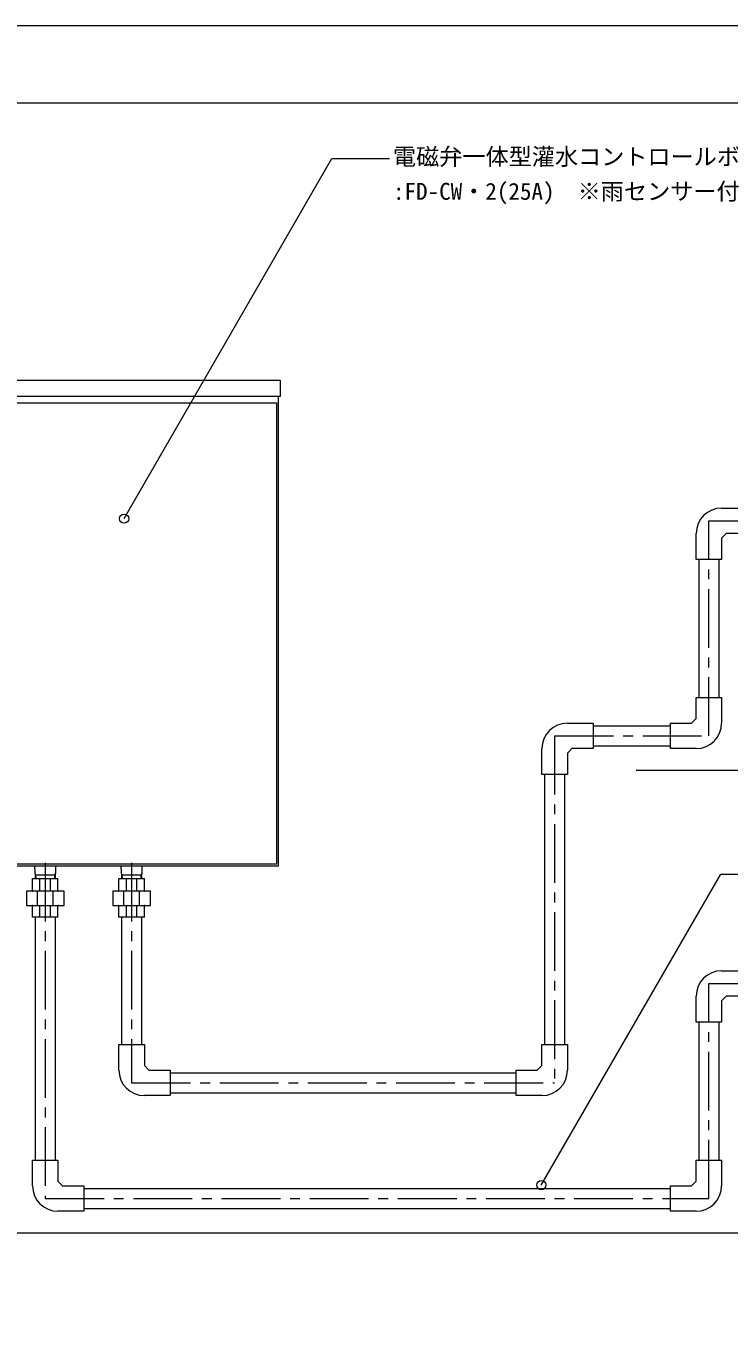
# Model space of a CAD drawing. Units: millimetres, scale not verified. Extents: x -79494 to 6471, y -2774 to 2774.
# Drawn here: x -102 to 810, y 1096 to 2774 of the extents above; entities that cross this region are included whole.
import ezdxf
from ezdxf.enums import TextEntityAlignment as Align

# ---------------------------------------------------------------- set-up
doc = ezdxf.new("R2010")
doc.units = ezdxf.units.MM
doc.header["$LTSCALE"] = 4
doc.linetypes.add('USER2', pattern=[28.575, 19.05, -3.175, 3.175, -3.175])
for name, color, linetype, lineweight in [('0-1_WAKU', 7, 'Continuous', 18), ('0-3_moji', 7, 'Continuous', 18), ('0-6_buhin', 2, 'Continuous', 18), ('0-7_KANAMONO', 4, 'Continuous', 18), ('0-9_kansui2', 1, 'Continuous', 18), ('0-A_KUTAI', 3, 'Continuous', 18), ('0-D_sinsen', 3, 'USER2', 18)]:
    doc.layers.add(name, color=color, linetype=linetype, lineweight=lineweight)
doc.styles.add('ＭＳ ゴシック', font='')
doc.styles.get('ＭＳ ゴシック').set_extended_font_data('MS Gothic')

msp = doc.modelspace()

# ---------------------------------------------------------------- linework, layer by layer
at = {"layer": '0-1_WAKU'}
msp.add_line((-1423.549, 2674), (6470.951, 2674), dxfattribs=at)
msp.add_lwpolyline([(-1423.549, -2774), (6470.951, -2774), (6470.951, 2774), (-1423.549, 2774)], close=True, dxfattribs=at)
at = {"layer": '0-3_moji'}
for points in [[(25.715, 2134.989), (295.256, 2601.848), (369.808, 2601.848)], [(566.637, 1270.689), (799.552, 1674.11), (874.103, 1674.11)]]:
    msp.add_lwpolyline(points, dxfattribs=at)
for centre in [(25.715, 2134.989), (566.637, 1270.689)]:
    msp.add_circle(centre, 6, dxfattribs=at)
at = {"layer": '0-6_buhin'}
for p, q in [((-90.085, 1680.867), (-90.085, 1684.183)), ((-90.085, 1680.867), (-89.691, 1668.243)), ((-63.28, 1668.243), (-62.885, 1680.867)), ((-62.885, 1680.867), (-62.885, 1684.183)), ((21.915, 1680.867), (21.915, 1684.183)), ((21.915, 1680.867), (22.309, 1668.243)), ((48.72, 1668.243), (49.115, 1680.867)), ((49.115, 1680.867), (49.115, 1684.183)), ((-89.847, 1673.243), (-63.124, 1673.243)), ((-83.32, 1651.743), (-83.32, 1668.243)), ((-69.651, 1651.743), (-69.651, 1668.243)), ((-64.404, 1673.243), (-64.56, 1668.243)), ((-63.05, 1675.588), (-64.404, 1673.243)), ((-59.985, 1652.243), (-59.985, 1668.243)), ((22.153, 1673.243), (48.876, 1673.243)), ((28.68, 1651.743), (28.68, 1668.243)), ((42.349, 1651.743), (42.349, 1668.243)), ((47.596, 1673.243), (47.44, 1668.243)), ((48.95, 1675.588), (47.596, 1673.243)), ((52.015, 1652.243), (52.015, 1668.243)), ((-51.985, 1651.743), (-100.985, 1651.743)), ((-100.985, 1651.743), (-100.985, 1633.243)), ((-86.634, 1633.243), (-86.634, 1651.743)), ((-66.337, 1633.243), (-66.337, 1651.743)), ((60.015, 1651.743), (11.015, 1651.743)), ((11.015, 1651.743), (11.015, 1633.243)), ((25.366, 1633.243), (25.366, 1651.743)), ((45.663, 1633.243), (45.663, 1651.743)), ((-83.32, 1618.243), (-83.32, 1633.243)), ((-69.651, 1618.243), (-69.651, 1633.243)), ((-59.985, 1618.243), (-59.985, 1632.743)), ((28.68, 1618.243), (28.68, 1633.243)), ((42.349, 1618.243), (42.349, 1633.243)), ((52.015, 1618.243), (52.015, 1632.743))]:
    msp.add_line(p, q, dxfattribs=at)
for points in [[(-92.985, 1652.243), (-92.985, 1668.243), (-59.985, 1668.243)], [(-88.411, 1668.243), (-88.567, 1673.243), (-89.92, 1675.588)], [(19.015, 1652.243), (19.015, 1668.243), (52.015, 1668.243)], [(23.589, 1668.243), (23.433, 1673.243), (22.08, 1675.588)], [(-100.985, 1633.243), (-51.985, 1633.243), (-51.985, 1651.743)], [(11.015, 1633.243), (60.015, 1633.243), (60.015, 1651.743)], [(-59.985, 1618.243), (-92.985, 1618.243), (-92.985, 1632.743)], [(52.015, 1618.243), (19.015, 1618.243), (19.015, 1632.743)]]:
    msp.add_lwpolyline(points, dxfattribs=at)
for centre, start, end in [((-93.485, 1652.243), 270, 0), ((-59.485, 1652.243), 180, 270), ((18.515, 1652.243), 270, 0), ((52.515, 1652.243), 180, 270), ((-93.485, 1632.743), 0, 90), ((-59.485, 1632.743), 90, 180), ((18.515, 1632.743), 0, 90), ((52.515, 1632.743), 90, 180)]:
    msp.add_arc(centre, 0.5, start, end, dxfattribs=at)
at = {"layer": '0-7_KANAMONO'}
for p, q in [((-577.204, 2314.517), (228.129, 2314.517)), ((228.129, 2314.517), (228.129, 2293.183)), ((228.129, 2293.183), (-577.204, 2293.183)), ((-572.537, 2285.183), (223.463, 2285.183)), ((223.463, 2285.183), (223.463, 1686.85)), ((225.463, 2293.183), (225.463, 1684.183)), ((225.463, 1684.183), (-574.537, 1684.183)), ((223.463, 1686.85), (-572.537, 1686.85))]:
    msp.add_line(p, q, dxfattribs=at)
at = {"layer": '0-9_kansui2'}
for p, q in [((770.925, 2082.207), (770.925, 1902.207)), ((796.925, 2082.207), (796.925, 1902.207)), ((633.925, 1866.243), (733.925, 1866.243)), ((633.925, 1840.243), (733.925, 1840.243)), ((570.925, 1803.243), (570.925, 1452.207)), ((596.925, 1803.243), (596.925, 1452.207)), ((-89.485, 1618.243), (-89.485, 1303.243)), ((-63.485, 1618.243), (-63.485, 1303.243)), ((22.515, 1618.243), (22.515, 1453.243)), ((48.515, 1618.243), (48.515, 1453.243)), ((770.925, 1482.207), (770.925, 1302.207)), ((796.925, 1482.207), (796.925, 1302.207)), ((85.515, 1416.243), (533.925, 1416.243)), ((85.515, 1390.243), (533.925, 1390.243)), ((-26.485, 1266.243), (733.925, 1266.243)), ((-26.485, 1240.243), (733.925, 1240.243))]:
    msp.add_line(p, q, dxfattribs=at)
for points in [[(800.425, 2148.707), (833.925, 2148.707), (833.925, 2115.707), (806.425, 2115.707), (800.425, 2109.707)], [(800.425, 2109.707), (800.425, 2082.207), (767.425, 2082.207), (767.425, 2115.707)], [(767.425, 1875.743), (767.425, 1903.243), (800.425, 1903.243), (800.425, 1869.743)], [(600.425, 1869.743), (633.925, 1869.743), (633.925, 1836.743), (606.425, 1836.743), (600.425, 1830.743)], [(767.425, 1836.743), (733.925, 1836.743), (733.925, 1869.743), (761.425, 1869.743), (767.425, 1875.743)], [(600.425, 1830.743), (600.425, 1803.243), (567.425, 1803.243), (567.425, 1836.743)], [(800.425, 1548.707), (833.925, 1548.707), (833.925, 1515.707), (806.425, 1515.707), (800.425, 1509.707)], [(800.425, 1509.707), (800.425, 1482.207), (767.425, 1482.207), (767.425, 1515.707)], [(19.015, 1419.743), (19.015, 1453.243), (52.015, 1453.243), (52.015, 1425.743), (58.015, 1419.743)], [(567.425, 1425.743), (567.425, 1453.243), (600.425, 1453.243), (600.425, 1419.743)], [(58.015, 1419.743), (85.515, 1419.743), (85.515, 1386.743), (52.015, 1386.743)], [(567.425, 1386.743), (533.925, 1386.743), (533.925, 1419.743), (561.425, 1419.743), (567.425, 1425.743)], [(-92.985, 1269.743), (-92.985, 1303.243), (-59.985, 1303.243), (-59.985, 1275.743), (-53.985, 1269.743)], [(767.425, 1275.743), (767.425, 1303.243), (800.425, 1303.243), (800.425, 1269.743)], [(767.425, 1236.743), (733.925, 1236.743), (733.925, 1269.743), (761.425, 1269.743), (767.425, 1275.743)], [(-53.985, 1269.743), (-26.485, 1269.743), (-26.485, 1236.743), (-59.985, 1236.743)]]:
    msp.add_lwpolyline(points, dxfattribs=at)
for centre, start, end in [((800.425, 2115.707), 90, 180), ((600.425, 1836.743), 90, 180), ((767.425, 1869.743), 270, 0), ((800.425, 1515.707), 90, 180), ((52.015, 1419.743), 180, 270), ((567.425, 1419.743), 270, 360), ((-59.985, 1269.743), 180, 270), ((767.425, 1269.743), 270, 0)]:
    msp.add_arc(centre, 33, start, end, dxfattribs=at)
at = {"layer": '0-A_KUTAI'}
for p, q in [((1839.821, 1808.243), (689.527, 1808.243)), ((1839.821, 1208.243), (-1160.179, 1208.243))]:
    msp.add_line(p, q, dxfattribs=at)
at = {"layer": '0-D_sinsen'}
for p, q in [((583.925, 1853.243), (783.925, 1853.243)), ((583.925, 1853.243), (583.925, 1403.243)), ((35.515, 1688.743), (35.515, 1403.243)), ((35.515, 1403.243), (583.925, 1403.243))]:
    msp.add_line(p, q, dxfattribs=at)
for points in [[(783.925, 1853.243), (783.925, 2132.207), (983.925, 2132.207), (983.925, 1952.207), (2089.821, 1952.207)], [(-76.485, 1688.743), (-76.485, 1253.243), (783.925, 1253.243), (783.925, 1532.207), (983.925, 1532.207), (983.925, 1352.207), (2089.821, 1352.207)]]:
    msp.add_lwpolyline(points, dxfattribs=at)

# ---------------------------------------------------------------- texts
at = {"layer": '0-3_moji', "style": 'ＭＳ ゴシック'}
for s, p in [('電磁弁一体型灌水コントロールボックス(25A2系統用)', (374.308, 2586.848)), (':FD-CW・2(25A)\u3000※雨センサー付', (374.308, 2541.848))]:
    msp.add_text(s, height=21.99, dxfattribs=at).set_placement(p, align=Align.BOTTOM_LEFT)

doc.saveas('drawing.dxf')
